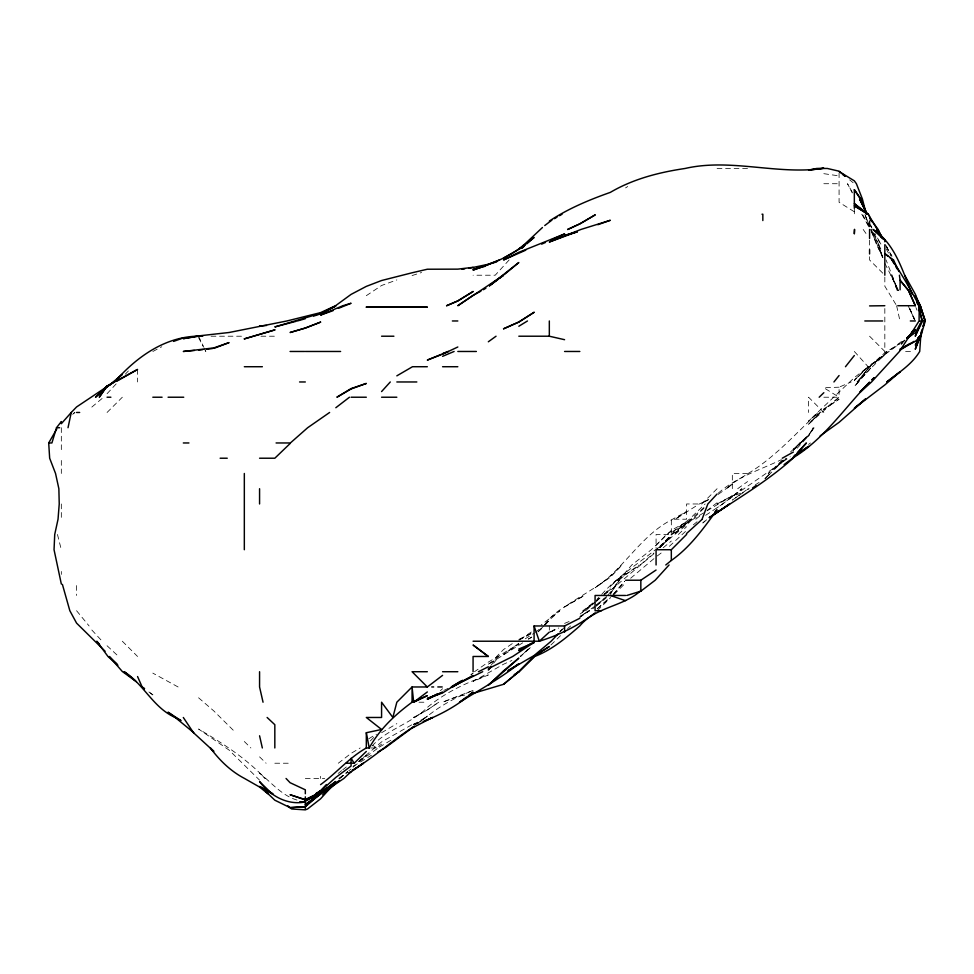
<?xml version="1.0" encoding="UTF-8"?>
<svg xmlns="http://www.w3.org/2000/svg" width="974" height="974" viewBox="0 0 974 974"><rect width="100%" height="100%" fill="white"/><g stroke="black" fill="none" stroke-linecap="round" stroke-linejoin="round"><path stroke-width="0.73" stroke-dasharray="4.87 3.65" d="M607.727 595.467L619.488 580.224L610.333 593.982L618.734 580.224L631.773 564.969L651.289 549.726L671.329 530.343L686.573 521.821L671.329 532.839L689.373 519.215L705.115 503.972M491.359 665.084L496.667 656.476L503.57 649.512L513.383 642.877M610.333 593.982L618.953 580.224L625.576 574.623L640.831 564.506L653.895 553.001M493.635 663.233L498.956 656.476L488.327 664.195M544.709 624.809C554.084 610.503 570.265 604.026 584.254 595.467L564.579 607.009C583.852 593.276 606.339 583.341 621.826 564.969L610.333 577.253L595.077 587.797C623.774 569.072 640.283 536.077 671.329 519.921L686.573 511.533L675.201 519.215L699.271 503.972L708.755 499.638M545.464 624.809L549.324 620.134L559.831 610.722L541.106 625.016M613.596 594.384L624.651 581.308M659.982 547.546C671.524 531.5 689.068 521.711 705.639 511.654M613.096 594.384L624.614 581.308M509.134 259.961L495.218 275.216L473.072 275.216M659.568 547.546L671.329 534.47L691.443 519.215L673.679 534.47L703.971 507.503M793.335 450.438L808.578 435.208L793.335 449.805L800.056 442.963L808.578 435.755L814.203 427.72L808.578 434.818L790.304 452.179M560.5 635.681L550.347 645.555M107.067 393.715L117.951 381.966M782.999 460.337L778.08 465.621L768.182 473.474L782.183 460.361M904.919 340.34L900.086 345.49L902.094 343.432M125.342 374.162L128.361 370.972M560.452 631.444L564.579 627.098M656.074 545.379L666.447 534.47L671.329 531.378M793.335 450.037L800.068 442.963L793.335 449.805M596.928 599.339L598.779 597.403M544.709 625.016L549.324 620.219L544.588 625.016M604.124 594.396L610.333 587.992M782.999 460.252L778.08 465.341L785.361 458.218M596.112 601.859L600.252 597.598M370.339 740.91L376.366 734.773M353.063 767.244L355.047 765.235M764.943 478.818L770.227 473.474L764.943 478.563M537.965 631.846L543.796 625.965L537.965 631.761M614.119 594.42L625.576 582.915M107.067 412.465L122.322 397.222M717.083 488.717L701.828 503.972L686.573 503.972L686.573 519.215L671.329 519.215L671.329 534.47L656.074 534.47L656.074 548.338M782.889 460.142L778.08 464.951L783.486 460.142M703.971 508.233L686.573 524.925L656.074 549.726L671.329 536.491L659.715 547.68M597.293 610.722L610.333 597.951M784.021 460.166L765.065 478.563M358.943 761.424L381.577 741.896L412.075 724.656M793.335 449.306L808.578 435.755L813.266 427.72L808.578 435.865L795.429 450.061M527.811 649.366L520.506 656.476L531.816 646.371M601.701 594.42C617.394 576.754 637.24 564.396 655.453 549.726M559.319 632.15L562.473 629.119M678.33 534.47L686.573 526.691M784.021 460.081L778.08 465.669L786.724 458.218M560.379 631.408L562.473 629.447M659.508 547.729L671.329 536.747L657.255 548.119M538.245 631.761L542.408 627.901M372.031 746.047C387.494 728.942 411.247 723.767 427.33 707.441C445.021 692.587 466.631 682.494 488.327 674.933L473.072 681.471L503.57 664.219L511.898 660.494M685.477 531.463L667.434 548.082M702.851 522.916L704.896 521.066M597.257 608.762L609.237 597.987M603.746 595.467L610.333 589.587L604.245 593.787M585.666 610.722L595.077 602.346M440.394 690.663L442.573 688.728M520.213 656.476L531.938 646.225M567.586 628.607L570.594 625.965M606.668 596.392L596.125 605.548L604.817 598.219M839.077 387.189L823.834 387.762L839.077 397.222L808.578 424.189L820.047 412.465L808.578 424.274L823.834 408.873L839.077 399.218L823.834 409.652L839.077 397.222L839.077 387.189L851.203 381.966M597.257 608.835L610.333 597.512M630.641 578.264L656.074 556.86M904.615 340.06L900.086 343.895L903.361 341.338M705.639 515.319L722.83 503.972L741.957 488.717L732.326 496.764L790.255 456.721M653.895 553.743L610.333 590.536L601.822 595.467M596.112 600.702L599.217 598.085M358.834 761.424L366.321 755.13M702.936 522.916L707.331 519.215M91.824 407.083L103.609 397.222M339.804 778.47L347.694 771.883M596.246 606.205L609.054 595.467M592.74 603.904L579.834 614.326L595.077 601.956M693.342 524.84L697.859 521.09M358.943 761.473L366.321 755.349L362.632 757.979M663.172 547.79L671.329 541.033M72.66 414.34L74.925 412.465L72.453 414.12M353.087 766.55L355.108 764.882M808.578 444.473L810.429 442.963M596.161 605.146L604.817 598.109M419.952 721.88L427.33 716.073L419.989 721.88M339.536 778.47L347.608 772.029M695.801 519.215L701.828 514.418M338.161 773.429L341.655 770.641M342.824 769.716L346.33 766.94M717.083 502.742L707.538 510.059M595.077 606.023L579.834 616.956L595.077 607.179M592.862 602.979L582.878 610.722L592.63 604.477M338.307 763.226L351.078 753.365L360.161 747.971M338.794 778.47L347.718 771.627M348.838 770.775L351.078 769.058M353.172 766.428L371.411 755.264M359.43 761.473L378.192 747.971M379.324 747.119L391.743 739.765M657.255 555.971L663.136 551.503M718.264 493.161C736.466 477.126 760.024 469.918 781.404 459.679M535.274 632.284L540.059 628.68M617.479 580.224L639.041 564.969M732.326 496.898L717.083 507.795M366.321 295.682L381.577 285.492L396.832 279.928M370.631 747.971L376.366 747.971L381.577 744.148M518.825 643.278L503.57 654.345L518.825 644.009L488.327 662.101L474.508 671.719M737.695 488.717L747.582 481.558M746.401 490.032L732.326 500.088L745.232 491.237M596.319 600.702L600.033 598.085M579.834 617.443L589.38 610.722L579.834 616.359M718.24 494.378L732.326 484.261L726.592 488.717L732.326 483.494L748.178 473.474C775.036 457.171 795.636 433.71 818.209 412.465L808.578 421.048L854.332 377.62L868.297 366.723L854.332 380.457L868.126 366.723L900.086 343.469L884.83 352.758L869.575 366.407L857.704 381.966L869.575 366.723L884.83 354.451L857.059 381.966L869.575 366.723L884.83 355.072L869.575 365.786L904.469 339.244M470.734 674.885L473.072 673.265L470.539 674.885M415.594 724.571L427.33 716.316C440.625 705.493 455.832 697.408 471.684 691.004M520.104 639.382L531.536 631.883M625.576 187.897L627.731 186.509M525.266 638.81L534.081 633.185M529.052 638.822L531.561 637.227M755.361 484.796L759.099 482.434M522.697 642.828L488.327 664.451M368.781 738.779L376.122 734.238M747.582 489.192L748.361 488.717M706.917 510.875L732.326 495.705L717.083 503.972L732.326 496.253L742.03 492.771M550.566 631.931L556.714 628.206M381.577 732.728L396.832 723.621M747.582 489.63L749.14 488.717M413.305 724.559L425.589 717.473M518.825 640.222L531.536 633.453M152.869 351.468L161.733 346.756M708.183 499.711L701.828 502.937L708.755 499.82M550.675 632.004L558.772 627.986M550.639 631.773L557.177 628.547M443.779 690.444L449.769 687.547M518.825 639.394L531.536 633.307M564.579 623.384L571.507 620.548M412.075 275.557L421.572 272.513M473.072 690.408L442.573 702.217L457.829 696.252L466.144 694.9M414.851 724.339L419.003 722.952M413.463 724.254L419.003 722.623M717.083 168.465L747.582 168.465M823.834 183.721L839.077 183.721M211.054 336.213L244.328 336.213M260.959 336.213L274.826 336.213M905.601 351.468L911.579 351.468M823.834 397.222L839.077 397.222M747.582 473.474L732.326 473.474L732.326 488.717M419.003 702.217L427.33 702.217M274.826 763.226L290.069 763.226M305.325 778.47L324.732 778.47M823.834 173.676L839.077 175.904M297.009 800.056C281.936 795.648 271.502 782.646 259.571 773.113L265.159 778.47C246.008 758.259 222.401 743.077 198.574 729.027L229.073 750.077L259.571 780.137M178.084 686.974L152.821 673.119M854.332 211.772L839.077 202.288L839.077 173.104M373.018 745.414L376.366 747.971M849.645 179.861L853.163 182.747M198.574 697.786L213.83 710.959L235.781 732.728M107.067 645.762L118.572 656.476M259.571 756.871L266.097 763.226M244.328 741.518L250.878 747.971M882.797 273.183L869.575 259.961L869.575 255.809M869.575 336.213L884.83 351.468L884.83 308.49M823.834 412.465L808.578 397.222L808.578 412.465M122.322 641.221L137.565 656.476M91.824 630.008L102.185 641.221M854.332 351.468L868.138 366.723L854.332 380.116L854.332 381.966M76.569 610.722L89.109 625.965M863.183 229.462L867.98 236.365M873.374 232.981L881.324 244.718L874.762 233.273M895.885 304.448L884.83 286.21L884.83 275.216M885.281 244.718L891.928 256.15M886.011 245.984L891.867 256.15M861.783 214.219L869.575 228.001L862.55 214.219M852.287 192.268L847.502 183.721L852.287 192.962M886.17 248.747L889.506 254.981M198.574 337.661L203.176 346.44M203.834 347.706L205.818 351.468L204.004 347.657M871.377 227.088L870.184 224.714L871.34 227.088M878.938 244.718L871.231 229.462L882.468 252.327M908.097 305.714L914.123 318.376M909.302 308.259L915.329 320.97M884.83 263.321L898.552 290.471L890.942 275.216L897.979 290.471L886.072 259.961M198.574 336.213L203.396 346.379M909.716 308.49L914.708 319.582M870.756 225.457L871.925 228.135M886.535 246.105L890.76 255.809M909.655 308.49L914.367 319.582M915.901 307.565L917.033 310.243M870.549 229.462L882.456 257.197L878.524 244.718L882.736 257.197M871.852 232.238L882.894 257.428L876.6 244.718L871.779 232.238M865.204 215.619L869.575 226.808L864.936 214.219L869.575 226.394M57.466 534.47L61.325 549.726M896.616 305.714L899.988 320.97M869.575 240.176L869.575 248.881M854.332 208.923L854.332 214.219M549.324 625.965L549.324 630.129M320.568 776.327L320.568 778.47M137.565 369.487L137.565 381.966M76.569 585.581L76.569 595.467M61.325 427.72L61.325 452.922M61.325 460.471L61.325 473.474M61.325 503.972L61.325 519.215M61.325 571.482L61.325 574.392M858.216 381.966L854.332 386.654L871.803 366.723L858.216 381.966M616.554 580.224L610.333 586.238L625.576 573.138L616.554 580.224M886.754 351.468L884.83 352.953L886.827 351.468M438.738 702.217L427.33 710.022L413.5 717.473L427.33 710.022L438.738 702.217M531.78 637.033L528.334 639.127L531.78 637.118M442.573 686.974L431.482 686.974L442.573 686.974M152.821 694.839L148.048 691.345L152.821 694.839M897.139 290.471L891.965 275.216L897.139 290.471"/><path stroke-width="1.46" d="M904.676 275.216L915.329 294.209L925.3 320.97L920.759 336.213L919.712 351.468C911.944 364.459 898.43 372.762 886.778 381.966L900.086 371.776L884.83 384.937L854.332 408.203L865.411 399.048M919.578 337.491L915.329 345.125L921.136 336.213L921.574 332.061M68.022 427.72L71.26 412.465L76.569 406.962L113.982 381.966L109.368 385.339M71.26 412.465L61.325 423.702L61.325 421.572L56.504 427.72L51.902 442.963L48.7 442.963L49.662 458.218L55.542 473.474L58.866 488.717L59.231 503.972L58.038 519.215L54.727 534.47L54.045 549.726L61.325 584.01M920.82 333.449L922.159 329.285M702.071 519.215L707.842 503.972L717.083 494.001M915.329 336.213L920.442 323.685M915.329 335.92L922.621 320.97L919.066 309.878M912.541 331.209L899.452 351.468L871.547 381.966L860.018 392.412M48.7 442.963L56.772 428.986M490.604 666.313L488.327 670.002L490.981 666.618M320.568 784.654C336.347 773.161 349.021 757.76 366.321 747.971L369.219 747.971C379.58 729.222 394.994 714.77 412.075 702.217L413.682 702.217L427.33 695.643L412.708 702.217M845.469 366.723L854.332 355.534M833.939 381.966L839.077 375.538M333.887 784.143L320.568 798.826L307.565 808.968L305.325 809.857L291.603 808.968L287.732 805.717M669.053 564.969L655.198 580.224L640.831 591.181L626.842 595.467M381.577 391.572L390.282 381.966M265.914 791.704L274.826 800.19L290.069 807.641L305.325 806.703L307.309 804.585M290.069 807.641L305.325 806.752L307.309 804.536M366.321 751.441L354.207 763.226L351.078 758.332L351.078 766.039L335.823 777.41L317.67 793.725L305.325 799.593L290.069 794.723L305.325 799.934L317.609 793.725L326.412 784.533M795.344 454.846L793.335 457.001L808.578 446.372L794.504 455.783M797.353 452.691L806.399 442.963L793.067 458.218C767.5 481.193 737.671 498.651 709.194 517.608M906.855 338.282L915.329 329.553L909.46 336.213L919.079 320.97L919.249 305.714C910.775 290.179 902.143 274.571 892.001 259.961L893.511 259.961L898.892 271.515M558.382 633.624L551.162 641.221L534.081 655.539L507.551 671.001M339.342 780.308L322.698 794.845M907.123 338.282L909.144 336.213L906.879 338.136M524.122 244.718L542.445 227.514M503.57 684.308L518.825 671.719L534.081 656.196L549.324 646.493L534.081 656.342L518.825 671.683L503.57 684.308L470.308 694.231M860.018 391.852L869.575 382.185C844.653 407.789 824.369 438.775 793.335 457.67L784.094 464.598M117.306 378.935C139.294 354.719 168.672 334.861 202.726 336.213M665.778 564.969L671.329 560.464L671.329 549.726L686.573 534.47L686.573 533.496L701.828 519.641M326.266 791.606L333.705 784.192L327.288 790.547M819.183 397.222L823.834 392.705M290.069 443.572L274.826 458.218L259.571 458.218M714.904 511.91L717.083 509.828C703.605 528.237 690.335 547.071 671.329 560.464M920.759 336.213L915.329 341.387L900.086 349.13L910.252 343.408M117.306 379.105L122.322 374.345L107.067 387.031M549.324 632.089L539.34 641.221L473.072 641.221M107.067 386.861L95.525 397.222L107.067 385.996L137.565 369.438L116.624 381.309M526.861 243.804L534.081 237.461L518.825 249.307L503.57 258M865.411 399.157L839.077 422.351L820.181 435.853M518.825 671.719L514.138 674.909L518.959 671.719L534.726 656.476C551.954 649.828 566.064 637.946 579.774 625.965L579.834 625.929C595.577 606.778 622.849 606.887 640.831 590.658M305.325 806.752L320.568 793.725L305.325 804.5L343.859 778.47L351.078 771.603L348.765 773.125M544.734 225.554L551.881 220.148M504.666 274.266L518.825 262.517L489.52 285.577M523.951 244.718C509.548 257.733 490.859 263.467 473.072 270.102L488.327 264.514L473.072 269.506L485.551 266.17M308.843 803.197L320.568 793.725M908.852 336.213L911.019 334.484M377.766 752.025L384.925 747.971L414.327 726.287M907.744 337.917L915.329 332.584L921.903 320.97L919.018 307.102M348.765 773.429L363.412 763.226L352.308 770.471C373.992 757.297 392.887 739.96 414.34 726.287M329.626 412.465L307.662 427.72L290.386 442.963L276.08 442.963M335.823 407.729L349.471 397.222M366.321 747.971L366.321 732.728L381.577 729.477L366.321 717.473L381.577 717.473L381.577 702.217L392.851 717.473L396.832 702.217L412.075 686.974L427.33 686.974L442.573 675.372M320.568 792.032L305.325 801.054L305.325 796.829M489.496 285.82L497.677 279.635M500.015 277.87L503.534 275.216L457.829 305.714L473.072 295.305L480.9 291.153M427.33 691.954L413.682 702.217L412.075 686.974L412.075 702.217M466.29 697.165L459.509 702.217C479.634 689.933 500.149 678.501 518.825 663.83L508.805 670.149M468.555 695.485L473.072 692.112C458.535 704.993 441.173 714.539 423.166 721.564M489.496 285.65L503.57 275.216M709.474 517.608L729.587 503.972L709.766 517.535M488.327 341.789L496.046 336.213M462.516 680.363L442.573 692.964L427.33 698.468L442.573 692.149L427.33 699.32L437.496 693.792M462.516 680.522L452.472 686.974L473.072 675.542M752.561 487.937L755.982 485.612M625.576 580.224L640.831 580.224L656.074 570.034M460.373 681.374L451.254 686.974L482.702 671.719M595.077 612.889C578.154 625.722 559.624 634.963 539.34 641.221L534.081 625.965L564.579 625.965L579.834 618.259M900.086 350.116L914.062 341.35M483.433 289.716L485.88 288.207M518.825 326.253L527.47 320.97M315.491 796.756L318.035 795.234M549.324 221.074C568.207 208.619 589.075 199.877 610.333 192.377C633.258 178.899 658.972 172.361 685.112 168.465C730.634 158.007 776.838 175.016 822.993 168.465L827.34 168.465L839.077 171.193L844.945 176.014M324.391 789.792L335.823 783.072L320.568 792.641L335.823 781.489L320.008 793.725L305.325 801.054M396.832 375.854L412.489 366.723L427.33 366.723M554.425 218.663L556.982 217.19M559.526 215.704L562.083 214.219M531.536 643.29L518.825 650.608L534.081 642.341L512.701 656.476L488.327 668.663M782.256 458.218L793.335 452.046M473.072 675.761L453.251 685.806M338.404 308.368L351.078 303.255L342.933 305.714L320.568 315.065L333.047 310.682M412.075 728.077L432.529 717.473L424.554 720.991M305.325 799.934L317.67 793.725M478.417 671.719L488.327 666.788M457.829 346.988L442.573 354.171M550.712 240.14L564.579 233.93L518.825 252.315L503.57 259.961L525.753 250.172M541.654 244.145L545.489 242.453M442.573 353.659L448.369 351.468L427.33 360.076L441.185 354.706M442.573 356.326L454.103 351.468M518.825 649.013L534.081 642.718M468.92 268.313L488.327 264.271L499.577 259.961M213.83 348.4L229.073 342.604L213.83 347.913L183.319 351.468L194.41 350.47M173.615 341.399L183.319 337.917L187.483 337.844M597.853 224.702L610.333 220.282L580.93 229.462L549.324 242.015L577.058 231.763M313.64 316.087L320.568 313.884L335.823 306.019L320.568 313.372L274.826 326.923L295.913 321.371M577.058 231.69L564.579 235.477L577.058 231.995M297.374 320.97L305.325 318.717M488.327 264.271L496.643 261.921M473.072 267.339L457.829 269.141L427.33 269.226L412.075 272.781L381.577 280.524L366.321 286.38L351.078 294.392L335.58 305.714L320.568 312.63L286.916 320.97L229.073 332.499L198.574 335.908M196.955 336.213L183.319 338.66L198.574 336.213M461.98 269.226L464.756 268.861M814.349 169.452L808.578 170.109L816.626 168.465L823.834 168.234L818.671 168.952M198.574 350.092L202.726 349.629M206.89 349.167L212.442 348.558M259.571 325.937L266.511 325.486M305.325 808.968L305.325 801.931C287.33 805.583 270.2 795.709 259.571 781.635L271.953 793.725L259.571 786.456L272.988 793.725M869.575 305.909L884.83 305.714M761.997 214.219L762.837 214.219L762.837 220.55M897.784 305.714L915.329 305.714L908.499 290.471L900.086 280.293L899.416 275.216M452.374 320.97L457.829 320.97M549.324 320.97L549.324 336.213L564.579 339.695M864.802 320.97L882.675 320.97M910.325 320.97L915.329 320.97M919.724 320.97L925.3 320.97L920.223 305.714L915.329 295.755L920.223 305.714L925.056 320.97L920.345 305.714L916.047 297.727L920.223 305.714M381.577 336.213L393.898 336.213M518.825 336.213L549.324 336.213M919.931 336.213L921.136 336.213M290.069 351.468L304.704 351.468M305.325 351.468L340.608 351.468M457.829 351.468L476.371 351.468M564.579 351.468L579.834 351.468M244.328 366.723L262.371 366.723M442.573 366.723L457.829 366.723M299.566 381.966L305.325 381.966M396.832 381.966L416.835 381.966M107.067 397.222L110.89 397.222M152.821 397.222L162.086 397.222M168.076 397.222L183.733 397.222M351.078 397.222L366.321 397.222M381.577 397.222L396.832 397.222M76.569 412.465L79.661 412.465M56.504 427.72L59.633 427.72M183.319 442.963L188.932 442.963M220.136 458.218L227.246 458.218M671.329 549.726L656.074 549.726L656.074 564.969M625.576 595.467L595.077 595.467L595.077 610.722L601.469 610.722M427.33 671.719L412.075 671.719L427.33 686.974M442.573 671.719L457.829 671.719M346.16 763.226L354.207 763.226M299.773 801.651L305.325 801.931M610.333 595.467L625.576 600.69M175.223 717.473L181.006 720.626L168.076 712.201L175.223 717.473C153.21 707.855 143.945 684.284 124.197 671.719L135.337 680.753M882.724 238.533L868.211 214.219L854.332 205.855L868.151 214.219L854.332 203.627L867.25 214.219L859.567 198.964L866.945 214.219L860.894 198.964L854.332 189.699L854.332 208.326M839.077 171.534L854.332 180.835L856.402 183.721L862.38 198.964L865.947 212.831M136.421 681.727L122.322 671.512L109.234 656.476L116.868 663.866M893.511 259.961L884.83 253.617L888.105 256.345M137.565 676.54L142.131 686.974L144.481 688.715M142.131 686.974L144.505 688.715M488.327 656.439L473.072 645.019L488.327 656.476L473.072 656.476L473.072 671.719M175.247 717.473L193.789 732.728M842.595 174.346L844.945 176.221M267.874 793.725L259.571 787.041L244.328 778.348C230.607 771.14 219.552 760.329 210.396 747.971L213.83 751.368L193.509 732.728L183.319 717.485M890.285 258.159L892.476 259.961M117.903 665.242L107.956 656.476L96.779 641.221L99.591 644.496M883.759 239.531L873.008 229.462C895.35 243.78 902.569 271.271 912.163 294.294M267.12 717.473L274.826 724.705L274.826 747.971M105.082 651.229L76.569 623.116L69.836 610.722L62.397 584.376M286.052 778.47L290.069 782.694L305.325 789.817L305.325 793.725M884.002 239.421L876.576 229.462L879.583 234.71M854.332 189.699L860.371 198.964L861.15 201.74M868.211 214.219L869.575 216.386M916.692 302.439L918.726 305.714M871.84 221.646L869.575 217.738L878.146 229.462L881.787 237.534M892.001 259.961L894.205 263.82M895.678 266.377L897.139 268.946M881.604 237.327L877.744 229.462L881.604 237.534M915.329 305.714L908.474 290.471L900.086 280.293L900.086 289.826M263.041 702.217L259.571 686.974L259.571 671.719M259.571 735.796L262.335 747.971M366.321 732.728L369.219 747.971M884.83 239.872L884.83 241.783M884.83 244.718L884.83 275.216M869.575 221.025L869.575 224.568M869.575 229.462L869.575 238.46M869.575 249.612L869.575 253.97M640.831 580.224L640.831 591.181M564.579 625.965L564.579 632.211M534.081 625.965L534.081 641.221M259.571 488.717L259.571 503.972M244.328 473.474L244.328 549.726M854.515 229.462L854.332 233.675L854.515 229.462M924.387 322.357L923.048 326.509L924.375 322.357M920.284 336.213L915.329 349.069L920.284 336.213M107.067 385.899L99.263 397.222L107.067 385.996M503.57 670.842L488.327 685.172L518.825 658.132L503.57 670.842M919.833 336.213L918.032 337.954L919.833 336.213M873.934 377.912L871.754 379.945L873.934 377.924M523.829 246.422L521.833 248.127L523.829 246.41M525.242 244.718L518.825 249.307L525.242 244.718M534.081 312.313L518.825 322.041L503.57 328.798L518.825 322.041L534.081 312.313M320.568 790.742L315.88 793.725L320.568 790.827M473.072 291.518L457.829 300.917L446.616 305.714L457.829 300.917L473.072 291.518M351.078 388.589L336.894 397.222L351.078 388.979L366.321 383.439L351.078 388.589M595.077 214.937L579.834 223.862L567.672 229.462L579.834 223.862L595.077 214.937M320.568 322.126L305.325 328.092L290.069 332.511L305.325 328.007L320.568 322.126M274.826 329.906L244.328 338.879L274.826 329.906M427.33 307.212L396.832 307.236L427.33 307.212M396.832 306.932L366.321 307.139L396.832 306.932"/></g></svg>
